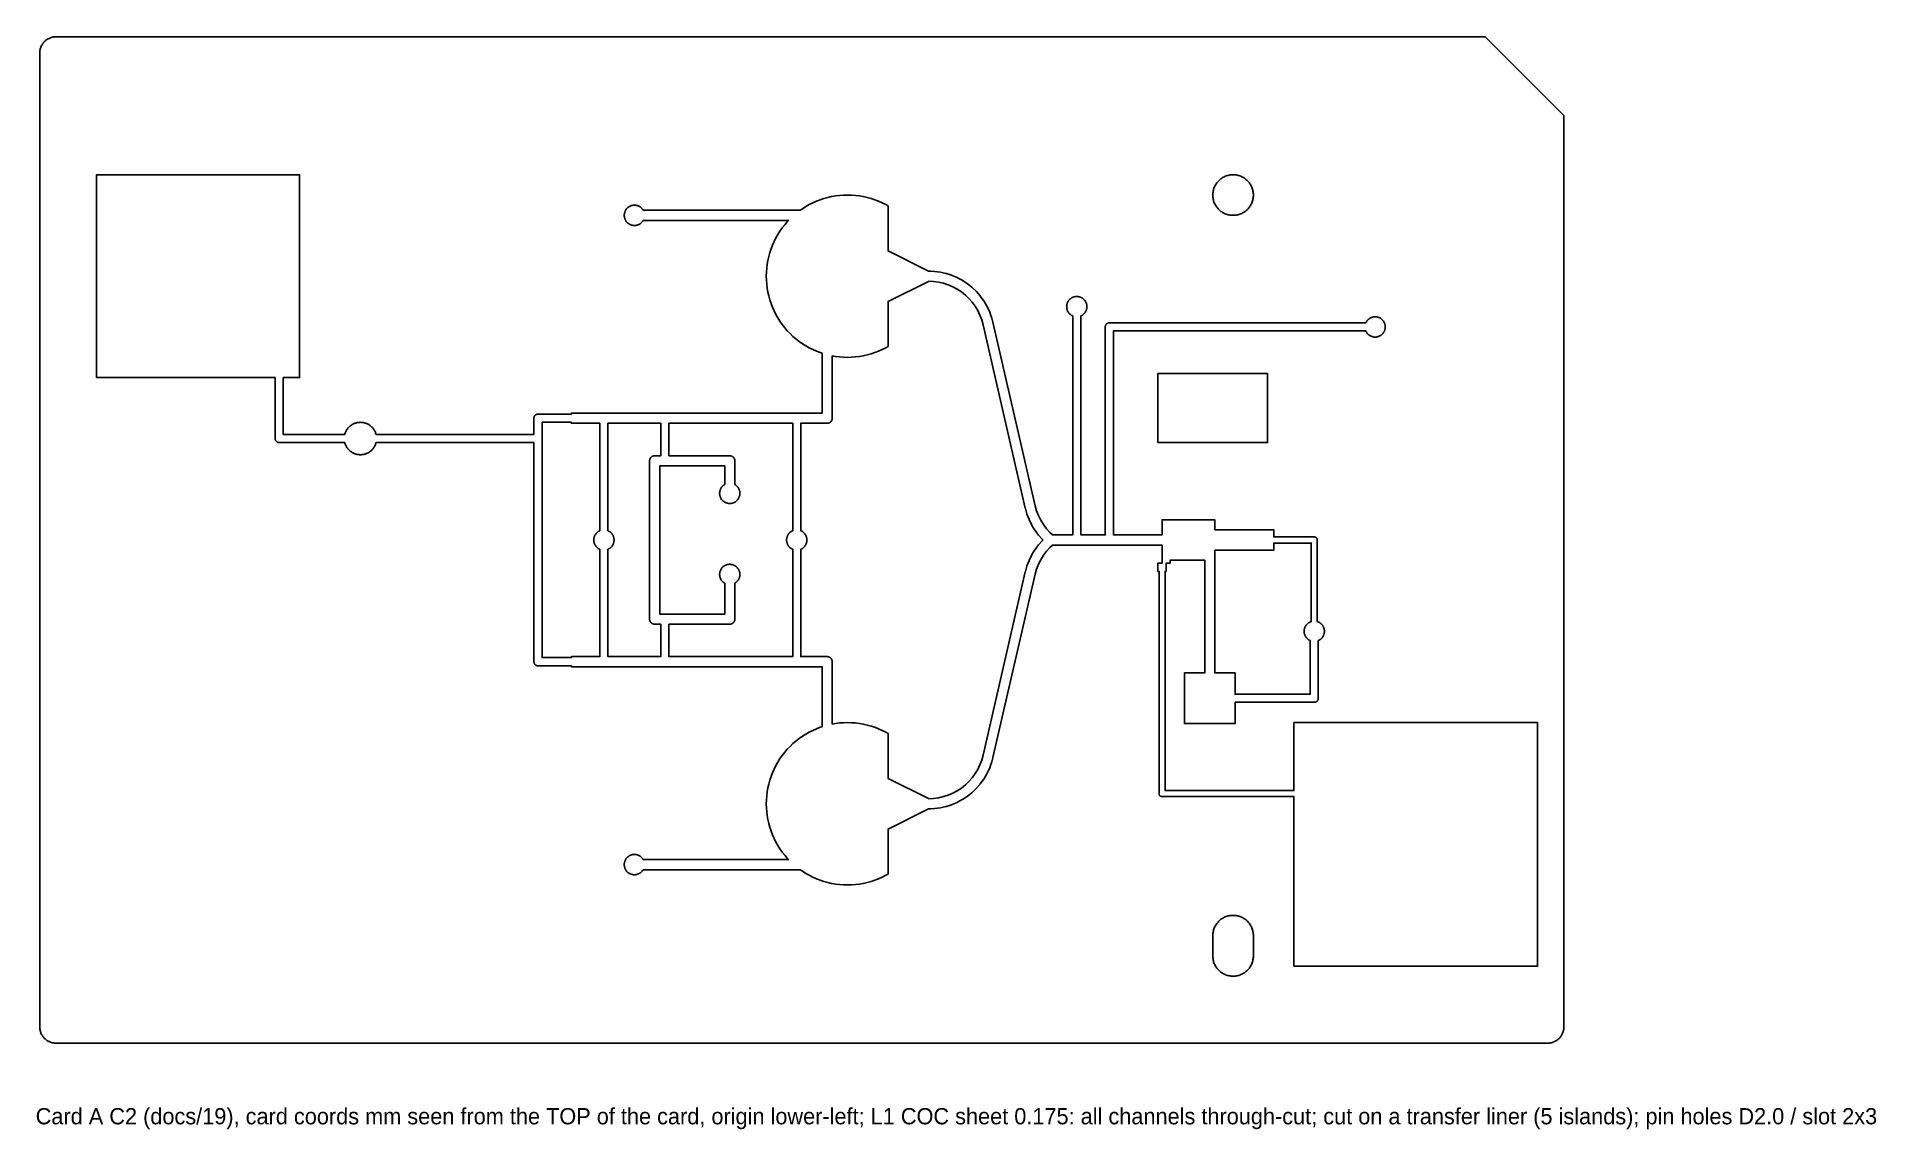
# Model space of a CAD drawing. Header units: millimetres. Extents: x 0.1 to 90.7, y -4 to 49.8.
import ezdxf

# ---------------------------------------------------------------- set-up
doc = ezdxf.new("R2010")
doc.units = ezdxf.units.MM
doc.layers.add('CUT', color=1, linetype='Continuous')
doc.layers.add('NOTE', color=7, linetype='Continuous')

msp = doc.modelspace()

# ---------------------------------------------------------------- linework, layer by layer
at = {"layer": 'CUT'}
for points in [[(0.96075, 0.20102), (0.92159, 0.20391), (0.88262, 0.20872), (0.84394, 0.21543), (0.80563, 0.22403), (0.76779, 0.23451), (0.73051, 0.24682), (0.69388, 0.26095), (0.65798, 0.27686), (0.62291, 0.29452), (0.58875, 0.31387), (0.55558, 0.33487), (0.52348, 0.35748), (0.49252, 0.38164), (0.46279, 0.40728), (0.43436, 0.43436), (0.40728, 0.46279), (0.38164, 0.49252), (0.35748, 0.52348), (0.33487, 0.55558), (0.31387, 0.58875), (0.29452, 0.62291), (0.27686, 0.65798), (0.26095, 0.69388), (0.24682, 0.73051), (0.23451, 0.76779), (0.22403, 0.80563), (0.21543, 0.84394), (0.20872, 0.88262), (0.20391, 0.92159), (0.20102, 0.96075), (0.2, 1.00245), (0.2, 48.99755), (0.20102, 49.03925), (0.20391, 49.07841), (0.20872, 49.11738), (0.21543, 49.15606), (0.22403, 49.19437), (0.23451, 49.23221), (0.24682, 49.26949), (0.26095, 49.30612), (0.27686, 49.34202), (0.29452, 49.37709), (0.31387, 49.41125), (0.33487, 49.44442), (0.35748, 49.47652), (0.38164, 49.50748), (0.40728, 49.53721), (0.43436, 49.56564), (0.46279, 49.59272), (0.49252, 49.61836), (0.52348, 49.64252), (0.55558, 49.66513), (0.58875, 49.68613), (0.62291, 49.70548), (0.65798, 49.72314), (0.69388, 49.73905), (0.73051, 49.75318), (0.76779, 49.76549), (0.80563, 49.77597), (0.84394, 49.78457), (0.88262, 49.79128), (0.92159, 49.79609), (0.96075, 49.79898), (1.00245, 49.8), (71.41716, 49.8), (75.3, 45.91716), (75.3, 1.00245), (75.29898, 0.96075), (75.29609, 0.92159), (75.29128, 0.88262), (75.28457, 0.84394), (75.27597, 0.80563), (75.26549, 0.76779), (75.25318, 0.73051), (75.23905, 0.69388), (75.22314, 0.65798), (75.20548, 0.62291), (75.18613, 0.58875), (75.16513, 0.55558), (75.14252, 0.52348), (75.11836, 0.49252), (75.09272, 0.46279), (75.06564, 0.43436), (75.03721, 0.40728), (75.00748, 0.38164), (74.97652, 0.35748), (74.94442, 0.33487), (74.91125, 0.31387), (74.87709, 0.29452), (74.84202, 0.27686), (74.80612, 0.26095), (74.76949, 0.24682), (74.73221, 0.23451), (74.69437, 0.22403), (74.65606, 0.21543), (74.61738, 0.20872), (74.57841, 0.20391), (74.53925, 0.20102), (74.49755, 0.2), (1.00245, 0.2)], [(29.88651, 8.6828), (29.9016, 8.70215), (29.91573, 8.72221), (29.92886, 8.74295), (29.93286, 8.75), (37.66998, 8.75), (37.77772, 8.67412), (37.94359, 8.56909), (38.11441, 8.47231), (38.28978, 8.38404), (38.46927, 8.30448), (38.65244, 8.23382), (38.83886, 8.17224), (39.02808, 8.11987), (39.21964, 8.07686), (39.41308, 8.04329), (39.60793, 8.01926), (39.80373, 8.00482), (40, 8), (40.19627, 8.00482), (40.39207, 8.01926), (40.58692, 8.04329), (40.78036, 8.07686), (40.97192, 8.11987), (41.16114, 8.17224), (41.34756, 8.23382), (41.53073, 8.30448), (41.71022, 8.38404), (41.88559, 8.47231), (42, 8.53713), (42, 10.75498), (43.99088, 11.74546), (43.99122, 11.75), (44.1, 11.75), (44.1, 11.75423), (44.27978, 11.7623), (44.29096, 11.76305), (44.3021, 11.7643), (44.56852, 11.80035), (44.57959, 11.8021), (44.59056, 11.80434), (44.85269, 11.86409), (44.86356, 11.86683), (44.87429, 11.87005), (45.13001, 11.95302), (45.14059, 11.95672), (45.15099, 11.96089), (45.39826, 12.06643), (45.40846, 12.07105), (45.41845, 12.07613), (45.65528, 12.20339), (45.66503, 12.20891), (45.67452, 12.21486), (45.899, 12.36281), (45.90822, 12.36918), (45.91714, 12.37596), (46.12748, 12.54341), (46.13608, 12.55058), (46.14436, 12.55813), (46.33886, 12.74374), (46.34679, 12.75165), (46.35436, 12.75992), (46.53147, 12.96219), (46.53866, 12.97078), (46.54545, 12.97969), (46.70374, 13.19701), (46.71013, 13.20621), (46.7161, 13.21569), (46.8543, 13.4463), (46.85984, 13.45604), (46.86494, 13.46602), (46.98193, 13.70808), (46.98658, 13.71827), (46.99077, 13.72866), (47.08562, 13.98023), (47.08934, 13.9908), (47.09258, 14.00152), (47.16453, 14.26057), (47.16728, 14.27143), (49.24706, 23.31272), (49.31689, 23.56283), (49.40744, 23.80003), (49.51947, 24.02787), (49.65205, 24.2444), (49.80403, 24.44778), (49.97412, 24.63628), (50.09759, 24.75), (55.5, 24.75), (55.5, 23.85), (55.3, 23.85), (55.3, 23.45), (55.35, 23.45), (55.35, 12.5), (55.35018, 12.49264), (55.35072, 12.4853), (55.35162, 12.47799), (55.35288, 12.47074), (55.3545, 12.46355), (55.35646, 12.45646), (55.35877, 12.44947), (55.36142, 12.4426), (55.3644, 12.43587), (55.36771, 12.42929), (55.37134, 12.42288), (55.37528, 12.41666), (55.37952, 12.41065), (55.38405, 12.40484), (55.38886, 12.39927), (55.39393, 12.39393), (55.39927, 12.38886), (55.40484, 12.38405), (55.41065, 12.37952), (55.41666, 12.37528), (55.42288, 12.37134), (55.42929, 12.36771), (55.43587, 12.3644), (55.4426, 12.36142), (55.44947, 12.35877), (55.45646, 12.35646), (55.46355, 12.3545), (55.47074, 12.35288), (55.47799, 12.35162), (55.4853, 12.35072), (55.49264, 12.35018), (55.5, 12.35), (62, 12.35), (62, 4), (74, 4), (74, 16), (62, 16), (62, 12.65), (55.65, 12.65), (55.65, 23.45), (55.7, 23.45), (55.7, 23.85), (55.9, 23.85), (55.9, 24), (57.6, 24), (57.6, 18.45), (56.6, 18.45), (56.6, 15.95), (59.1, 15.95), (59.1, 17), (63, 17), (63.00981, 17.00024), (63.0196, 17.00096), (63.02935, 17.00216), (63.03902, 17.00384), (63.0486, 17.00599), (63.05806, 17.00861), (63.06738, 17.01169), (63.07654, 17.01522), (63.08551, 17.0192), (63.09428, 17.02362), (63.10282, 17.02845), (63.11111, 17.03371), (63.11914, 17.03936), (63.12688, 17.0454), (63.13431, 17.05181), (63.14142, 17.05858), (63.14819, 17.06569), (63.1546, 17.07312), (63.16064, 17.08086), (63.16629, 17.08889), (63.17155, 17.09718), (63.17638, 17.10572), (63.1808, 17.11449), (63.18478, 17.12346), (63.18831, 17.13262), (63.19139, 17.14194), (63.19401, 17.1514), (63.19616, 17.16098), (63.19784, 17.17065), (63.19904, 17.1804), (63.19976, 17.19019), (63.2, 17.2), (63.2, 20.0419), (63.21378, 20.04801), (63.2357, 20.05904), (63.25705, 20.07114), (63.27779, 20.08427), (63.29785, 20.0984), (63.3172, 20.11349), (63.33578, 20.12952), (63.35355, 20.14645), (63.37048, 20.16422), (63.38651, 20.1828), (63.4016, 20.20215), (63.41573, 20.22221), (63.42886, 20.24295), (63.44096, 20.2643), (63.45199, 20.28622), (63.46194, 20.30866), (63.47077, 20.33156), (63.47847, 20.35486), (63.48502, 20.37851), (63.49039, 20.40245), (63.49459, 20.42663), (63.49759, 20.45099), (63.4994, 20.47547), (63.5, 20.5), (63.4994, 20.52453), (63.49759, 20.54901), (63.49459, 20.57337), (63.49039, 20.59755), (63.48502, 20.62149), (63.47847, 20.64514), (63.47077, 20.66844), (63.46194, 20.69134), (63.45199, 20.71378), (63.44096, 20.7357), (63.42886, 20.75705), (63.41573, 20.77779), (63.4016, 20.79785), (63.38651, 20.8172), (63.37048, 20.83578), (63.35355, 20.85355), (63.33578, 20.87048), (63.3172, 20.88651), (63.29785, 20.9016), (63.27779, 20.91573), (63.25705, 20.92886), (63.2357, 20.94096), (63.21378, 20.95199), (63.19134, 20.96194), (63.16844, 20.97077), (63.15, 20.97687), (63.15, 25), (63.14982, 25.00736), (63.14928, 25.0147), (63.14838, 25.02201), (63.14712, 25.02926), (63.1455, 25.03645), (63.14354, 25.04354), (63.14123, 25.05053), (63.13858, 25.0574), (63.1356, 25.06413), (63.13229, 25.07071), (63.12866, 25.07712), (63.12472, 25.08334), (63.12048, 25.08935), (63.11595, 25.09516), (63.11114, 25.10073), (63.10607, 25.10607), (63.10073, 25.11114), (63.09516, 25.11595), (63.08935, 25.12048), (63.08334, 25.12472), (63.07712, 25.12866), (63.07071, 25.13229), (63.06413, 25.1356), (63.0574, 25.13858), (63.05053, 25.14123), (63.04354, 25.14354), (63.03645, 25.1455), (63.02926, 25.14712), (63.02201, 25.14838), (63.0147, 25.14928), (63.00736, 25.14982), (63, 25.15), (61, 25.15), (61, 25.5), (58.1, 25.5), (58.1, 26), (55.5, 26), (55.5, 25.25), (53.1, 25.25), (53.1, 35.3), (65.5419, 35.3), (65.54801, 35.28622), (65.55904, 35.2643), (65.57114, 35.24295), (65.58427, 35.22221), (65.5984, 35.20215), (65.61349, 35.1828), (65.62952, 35.16422), (65.64645, 35.14645), (65.66422, 35.12952), (65.6828, 35.11349), (65.70215, 35.0984), (65.72221, 35.08427), (65.74295, 35.07114), (65.7643, 35.05904), (65.78622, 35.04801), (65.80866, 35.03806), (65.83156, 35.02923), (65.85486, 35.02153), (65.87851, 35.01498), (65.90245, 35.00961), (65.92663, 35.00541), (65.95099, 35.00241), (65.97547, 35.0006), (66, 35), (66.02453, 35.0006), (66.04901, 35.00241), (66.07337, 35.00541), (66.09755, 35.00961), (66.12149, 35.01498), (66.14514, 35.02153), (66.16844, 35.02923), (66.19134, 35.03806), (66.21378, 35.04801), (66.2357, 35.05904), (66.25705, 35.07114), (66.27779, 35.08427), (66.29785, 35.0984), (66.3172, 35.11349), (66.33578, 35.12952), (66.35355, 35.14645), (66.37048, 35.16422), (66.38651, 35.1828), (66.4016, 35.20215), (66.41573, 35.22221), (66.42886, 35.24295), (66.44096, 35.2643), (66.45199, 35.28622), (66.46194, 35.30866), (66.47077, 35.33156), (66.47847, 35.35486), (66.48502, 35.37851), (66.49039, 35.40245), (66.49459, 35.42663), (66.49759, 35.45099), (66.4994, 35.47547), (66.5, 35.5), (66.4994, 35.52453), (66.49759, 35.54901), (66.49459, 35.57337), (66.49039, 35.59755), (66.48502, 35.62149), (66.47847, 35.64514), (66.47077, 35.66844), (66.46194, 35.69134), (66.45199, 35.71378), (66.44096, 35.7357), (66.42886, 35.75705), (66.41573, 35.77779), (66.4016, 35.79785), (66.38651, 35.8172), (66.37048, 35.83578), (66.35355, 35.85355), (66.33578, 35.87048), (66.3172, 35.88651), (66.29785, 35.9016), (66.27779, 35.91573), (66.25705, 35.92886), (66.2357, 35.94096), (66.21378, 35.95199), (66.19134, 35.96194), (66.16844, 35.97077), (66.14514, 35.97847), (66.12149, 35.98502), (66.09755, 35.99039), (66.07337, 35.99459), (66.04901, 35.99759), (66.02453, 35.9994), (66, 36), (65.97547, 35.9994), (65.95099, 35.99759), (65.92663, 35.99459), (65.90245, 35.99039), (65.87851, 35.98502), (65.85486, 35.97847), (65.83156, 35.97077), (65.80866, 35.96194), (65.78622, 35.95199), (65.7643, 35.94096), (65.74295, 35.92886), (65.72221, 35.91573), (65.70215, 35.9016), (65.6828, 35.88651), (65.66422, 35.87048), (65.64645, 35.85355), (65.62952, 35.83578), (65.61349, 35.8172), (65.5984, 35.79785), (65.58427, 35.77779), (65.57114, 35.75705), (65.55904, 35.7357), (65.54801, 35.71378), (65.5419, 35.7), (52.9, 35.7), (52.89019, 35.69976), (52.8804, 35.69904), (52.87065, 35.69784), (52.86098, 35.69616), (52.8514, 35.69401), (52.84194, 35.69139), (52.83262, 35.68831), (52.82346, 35.68478), (52.81449, 35.6808), (52.80572, 35.67638), (52.79718, 35.67155), (52.78889, 35.66629), (52.78086, 35.66064), (52.77312, 35.6546), (52.76569, 35.64819), (52.75858, 35.64142), (52.75181, 35.63431), (52.7454, 35.62688), (52.73936, 35.61914), (52.73371, 35.61111), (52.72845, 35.60282), (52.72362, 35.59428), (52.7192, 35.58551), (52.71522, 35.57654), (52.71169, 35.56738), (52.70861, 35.55806), (52.70599, 35.5486), (52.70384, 35.53902), (52.70216, 35.52935), (52.70096, 35.5196), (52.70024, 35.50981), (52.7, 35.5), (52.7, 25.25), (51.5, 25.25), (51.5, 36.0419), (51.51378, 36.04801), (51.5357, 36.05904), (51.55705, 36.07114), (51.57779, 36.08427), (51.59785, 36.0984), (51.6172, 36.11349), (51.63578, 36.12952), (51.65355, 36.14645), (51.67048, 36.16422), (51.68651, 36.1828), (51.7016, 36.20215), (51.71573, 36.22221), (51.72886, 36.24295), (51.74096, 36.2643), (51.75199, 36.28622), (51.76194, 36.30866), (51.77077, 36.33156), (51.77847, 36.35486), (51.78502, 36.37851), (51.79039, 36.40245), (51.79459, 36.42663), (51.79759, 36.45099), (51.7994, 36.47547), (51.8, 36.5), (51.7994, 36.52453), (51.79759, 36.54901), (51.79459, 36.57337), (51.79039, 36.59755), (51.78502, 36.62149), (51.77847, 36.64514), (51.77077, 36.66844), (51.76194, 36.69134), (51.75199, 36.71378), (51.74096, 36.7357), (51.72886, 36.75705), (51.71573, 36.77779), (51.7016, 36.79785), (51.68651, 36.8172), (51.67048, 36.83578), (51.65355, 36.85355), (51.63578, 36.87048), (51.6172, 36.88651), (51.59785, 36.9016), (51.57779, 36.91573), (51.55705, 36.92886), (51.5357, 36.94096), (51.51378, 36.95199), (51.49134, 36.96194), (51.46844, 36.97077), (51.44514, 36.97847), (51.42149, 36.98502), (51.39755, 36.99039), (51.37337, 36.99459), (51.34901, 36.99759), (51.32453, 36.9994), (51.3, 37), (51.27547, 36.9994), (51.25099, 36.99759), (51.22663, 36.99459), (51.20245, 36.99039), (51.17851, 36.98502), (51.15486, 36.97847), (51.13156, 36.97077), (51.10866, 36.96194), (51.08622, 36.95199), (51.0643, 36.94096), (51.04295, 36.92886), (51.02221, 36.91573), (51.00215, 36.9016), (50.9828, 36.88651), (50.96422, 36.87048), (50.94645, 36.85355), (50.92952, 36.83578), (50.91349, 36.8172), (50.8984, 36.79785), (50.88427, 36.77779), (50.87114, 36.75705), (50.85904, 36.7357), (50.84801, 36.71378), (50.83806, 36.69134), (50.82923, 36.66844), (50.82153, 36.64514), (50.81498, 36.62149), (50.80961, 36.59755), (50.80541, 36.57337), (50.80241, 36.54901), (50.8006, 36.52453), (50.8, 36.5), (50.8006, 36.47547), (50.80241, 36.45099), (50.80541, 36.42663), (50.80961, 36.40245), (50.81498, 36.37851), (50.82153, 36.35486), (50.82923, 36.33156), (50.83806, 36.30866), (50.84801, 36.28622), (50.85904, 36.2643), (50.87114, 36.24295), (50.88427, 36.22221), (50.8984, 36.20215), (50.91349, 36.1828), (50.92952, 36.16422), (50.94645, 36.14645), (50.96422, 36.12952), (50.9828, 36.11349), (51.00215, 36.0984), (51.02221, 36.08427), (51.04295, 36.07114), (51.0643, 36.05904), (51.08622, 36.04801), (51.1, 36.0419), (51.1, 25.25), (50.09759, 25.25), (49.97412, 25.36372), (49.80403, 25.55222), (49.65205, 25.7556), (49.51947, 25.97213), (49.40744, 26.19997), (49.31689, 26.43717), (49.24706, 26.68728), (47.16728, 35.72857), (47.16453, 35.73943), (47.09258, 35.99848), (47.08934, 36.0092), (47.08562, 36.01977), (46.99077, 36.27134), (46.98658, 36.28173), (46.98193, 36.29192), (46.86494, 36.53398), (46.85984, 36.54396), (46.8543, 36.5537), (46.7161, 36.78431), (46.71013, 36.79379), (46.70374, 36.80299), (46.54545, 37.02031), (46.53866, 37.02922), (46.53147, 37.03781), (46.35436, 37.24008), (46.34679, 37.24835), (46.33886, 37.25626), (46.14436, 37.44187), (46.13608, 37.44942), (46.12748, 37.45659), (45.91714, 37.62404), (45.90822, 37.63082), (45.899, 37.63719), (45.67452, 37.78514), (45.66503, 37.79109), (45.65528, 37.79661), (45.41845, 37.92387), (45.40846, 37.92895), (45.39826, 37.93357), (45.15099, 38.03911), (45.14059, 38.04328), (45.13001, 38.04698), (44.87429, 38.12995), (44.86356, 38.13317), (44.85269, 38.13591), (44.59056, 38.19566), (44.57959, 38.1979), (44.56852, 38.19965), (44.3021, 38.2357), (44.29096, 38.23695), (44.27978, 38.2377), (44.1, 38.24577), (44.1, 38.25), (43.99122, 38.25), (43.99088, 38.25454), (42, 39.24502), (42, 41.46287), (41.88559, 41.52769), (41.71022, 41.61596), (41.53073, 41.69552), (41.34756, 41.76618), (41.16114, 41.82776), (40.97192, 41.88013), (40.78036, 41.92314), (40.58692, 41.95671), (40.39207, 41.98074), (40.19627, 41.99518), (40, 42), (39.80373, 41.99518), (39.60793, 41.98074), (39.41308, 41.95671), (39.21964, 41.92314), (39.02808, 41.88013), (38.83886, 41.82776), (38.65244, 41.76618), (38.46927, 41.69552), (38.28978, 41.61596), (38.11441, 41.52769), (37.94359, 41.43091), (37.77772, 41.32588), (37.66998, 41.25), (29.93286, 41.25), (29.92886, 41.25705), (29.91573, 41.27779), (29.9016, 41.29785), (29.88651, 41.3172), (29.87048, 41.33578), (29.85355, 41.35355), (29.83578, 41.37048), (29.8172, 41.38651), (29.79785, 41.4016), (29.77779, 41.41573), (29.75705, 41.42886), (29.7357, 41.44096), (29.71378, 41.45199), (29.69134, 41.46194), (29.66844, 41.47077), (29.64514, 41.47847), (29.62149, 41.48502), (29.59755, 41.49039), (29.57337, 41.49459), (29.54901, 41.49759), (29.52453, 41.4994), (29.5, 41.5), (29.47547, 41.4994), (29.45099, 41.49759), (29.42663, 41.49459), (29.40245, 41.49039), (29.37851, 41.48502), (29.35486, 41.47847), (29.33156, 41.47077), (29.30866, 41.46194), (29.28622, 41.45199), (29.2643, 41.44096), (29.24295, 41.42886), (29.22221, 41.41573), (29.20215, 41.4016), (29.1828, 41.38651), (29.16422, 41.37048), (29.14645, 41.35355), (29.12952, 41.33578), (29.11349, 41.3172), (29.0984, 41.29785), (29.08427, 41.27779), (29.07114, 41.25705), (29.05904, 41.2357), (29.04801, 41.21378), (29.03806, 41.19134), (29.02923, 41.16844), (29.02153, 41.14514), (29.01498, 41.12149), (29.00961, 41.09755), (29.00541, 41.07337), (29.00241, 41.04901), (29.0006, 41.02453), (29, 41), (29.0006, 40.97547), (29.00241, 40.95099), (29.00541, 40.92663), (29.00961, 40.90245), (29.01498, 40.87851), (29.02153, 40.85486), (29.02923, 40.83156), (29.03806, 40.80866), (29.04801, 40.78622), (29.05904, 40.7643), (29.07114, 40.74295), (29.08427, 40.72221), (29.0984, 40.70215), (29.11349, 40.6828), (29.12952, 40.66422), (29.14645, 40.64645), (29.16422, 40.62952), (29.1828, 40.61349), (29.20215, 40.5984), (29.22221, 40.58427), (29.24295, 40.57114), (29.2643, 40.55904), (29.28622, 40.54801), (29.30866, 40.53806), (29.33156, 40.52923), (29.35486, 40.52153), (29.37851, 40.51498), (29.40245, 40.50961), (29.42663, 40.50541), (29.45099, 40.50241), (29.47547, 40.5006), (29.5, 40.5), (29.52453, 40.5006), (29.54901, 40.50241), (29.57337, 40.50541), (29.59755, 40.50961), (29.62149, 40.51498), (29.64514, 40.52153), (29.66844, 40.52923), (29.69134, 40.53806), (29.71378, 40.54801), (29.7357, 40.55904), (29.75705, 40.57114), (29.77779, 40.58427), (29.79785, 40.5984), (29.8172, 40.61349), (29.83578, 40.62952), (29.85355, 40.64645), (29.87048, 40.66422), (29.88651, 40.6828), (29.9016, 40.70215), (29.91573, 40.72221), (29.92886, 40.74295), (29.93286, 40.75), (37.0969, 40.75), (37.0362, 40.68624), (36.90796, 40.53757), (36.78717, 40.3828), (36.67412, 40.22228), (36.56909, 40.05641), (36.47231, 39.88559), (36.38404, 39.71022), (36.30448, 39.53073), (36.23382, 39.34756), (36.17224, 39.16114), (36.11987, 38.97192), (36.07686, 38.78036), (36.04329, 38.58692), (36.01926, 38.39207), (36.00482, 38.19627), (36, 38), (36.00482, 37.80373), (36.01926, 37.60793), (36.04329, 37.41308), (36.07686, 37.21964), (36.11987, 37.02808), (36.17224, 36.83886), (36.23382, 36.65244), (36.30448, 36.46927), (36.38404, 36.28978), (36.47231, 36.11441), (36.56909, 35.94359), (36.67412, 35.77772), (36.78717, 35.6172), (36.90796, 35.46243), (37.0362, 35.31376), (37.17157, 35.17157), (37.31376, 35.0362), (37.46243, 34.90796), (37.6172, 34.78717), (37.77772, 34.67412), (37.94359, 34.56909), (38.11441, 34.47231), (38.28978, 34.38404), (38.46927, 34.30448), (38.65244, 34.23382), (38.75, 34.20159), (38.75, 31.25), (26.4, 31.25), (26.4, 31.2), (24.75, 31.2), (24.74019, 31.19976), (24.7304, 31.19904), (24.72065, 31.19784), (24.71098, 31.19616), (24.7014, 31.19401), (24.69194, 31.19139), (24.68262, 31.18831), (24.67346, 31.18478), (24.66449, 31.1808), (24.65572, 31.17638), (24.64718, 31.17155), (24.63889, 31.16629), (24.63086, 31.16064), (24.62312, 31.1546), (24.61569, 31.14819), (24.60858, 31.14142), (24.60181, 31.13431), (24.5954, 31.12688), (24.58936, 31.11914), (24.58371, 31.11111), (24.57845, 31.10282), (24.57362, 31.09428), (24.5692, 31.08551), (24.56522, 31.07654), (24.56169, 31.06738), (24.55861, 31.05806), (24.55599, 31.0486), (24.55384, 31.03902), (24.55216, 31.02935), (24.55096, 31.0196), (24.55024, 31.00981), (24.55, 31), (24.55, 30.2), (16.77229, 30.2), (16.76354, 30.23162), (16.75126, 30.2688), (16.73716, 30.30534), (16.72129, 30.34115), (16.70368, 30.37613), (16.68438, 30.4102), (16.66343, 30.44329), (16.64088, 30.47531), (16.61679, 30.50618), (16.5912, 30.53584), (16.5642, 30.5642), (16.53584, 30.5912), (16.50618, 30.61679), (16.47531, 30.64088), (16.44329, 30.66343), (16.4102, 30.68438), (16.37613, 30.70368), (16.34115, 30.72129), (16.30534, 30.73716), (16.2688, 30.75126), (16.23162, 30.76354), (16.19387, 30.77399), (16.15566, 30.78257), (16.11708, 30.78926), (16.07821, 30.79406), (16.03915, 30.79694), (16, 30.7979), (15.96085, 30.79694), (15.92179, 30.79406), (15.88292, 30.78926), (15.84434, 30.78257), (15.80613, 30.77399), (15.76838, 30.76354), (15.7312, 30.75126), (15.69466, 30.73716), (15.65885, 30.72129), (15.62387, 30.70368), (15.5898, 30.68438), (15.55671, 30.66343), (15.52469, 30.64088), (15.49382, 30.61679), (15.46416, 30.5912), (15.4358, 30.5642), (15.4088, 30.53584), (15.38321, 30.50618), (15.35912, 30.47531), (15.33657, 30.44329), (15.31562, 30.4102), (15.29632, 30.37613), (15.27871, 30.34115), (15.26284, 30.30534), (15.24874, 30.2688), (15.23646, 30.23162), (15.22771, 30.2), (12.2, 30.2), (12.2, 33), (13, 33), (13, 43), (3, 43), (3, 33), (11.8, 33), (11.8, 30), (11.80024, 29.99019), (11.80096, 29.9804), (11.80216, 29.97065), (11.80384, 29.96098), (11.80599, 29.9514), (11.80861, 29.94194), (11.81169, 29.93262), (11.81522, 29.92346), (11.8192, 29.91449), (11.82362, 29.90572), (11.82845, 29.89718), (11.83371, 29.88889), (11.83936, 29.88086), (11.8454, 29.87312), (11.85181, 29.86569), (11.85858, 29.85858), (11.86569, 29.85181), (11.87312, 29.8454), (11.88086, 29.83936), (11.88889, 29.83371), (11.89718, 29.82845), (11.90572, 29.82362), (11.91449, 29.8192), (11.92346, 29.81522), (11.93262, 29.81169), (11.94194, 29.80861), (11.9514, 29.80599), (11.96098, 29.80384), (11.97065, 29.80216), (11.9804, 29.80096), (11.99019, 29.80024), (12, 29.8), (15.22771, 29.8), (15.23646, 29.76838), (15.24874, 29.7312), (15.26284, 29.69466), (15.27871, 29.65885), (15.29632, 29.62387), (15.31562, 29.5898), (15.33657, 29.55671), (15.35912, 29.52469), (15.38321, 29.49382), (15.4088, 29.46416), (15.4358, 29.4358), (15.46416, 29.4088), (15.49382, 29.38321), (15.52469, 29.35912), (15.55671, 29.33657), (15.5898, 29.31562), (15.62387, 29.29632), (15.65885, 29.27871), (15.69466, 29.26284), (15.7312, 29.24874), (15.76838, 29.23646), (15.80613, 29.22601), (15.84434, 29.21743), (15.88292, 29.21074), (15.92179, 29.20594), (15.96085, 29.20306), (16, 29.2021), (16.03915, 29.20306), (16.07821, 29.20594), (16.11708, 29.21074), (16.15566, 29.21743), (16.19387, 29.22601), (16.23162, 29.23646), (16.2688, 29.24874), (16.30534, 29.26284), (16.34115, 29.27871), (16.37613, 29.29632), (16.4102, 29.31562), (16.44329, 29.33657), (16.47531, 29.35912), (16.50618, 29.38321), (16.53584, 29.4088), (16.5642, 29.4358), (16.5912, 29.46416), (16.61679, 29.49382), (16.64088, 29.52469), (16.66343, 29.55671), (16.68438, 29.5898), (16.70368, 29.62387), (16.72129, 29.65885), (16.73716, 29.69466), (16.75126, 29.7312), (16.76354, 29.76838), (16.77229, 29.8), (24.55, 29.8), (24.55, 19), (24.55024, 18.99019), (24.55096, 18.9804), (24.55216, 18.97065), (24.55384, 18.96098), (24.55599, 18.9514), (24.55861, 18.94194), (24.56169, 18.93262), (24.56522, 18.92346), (24.5692, 18.91449), (24.57362, 18.90572), (24.57845, 18.89718), (24.58371, 18.88889), (24.58936, 18.88086), (24.5954, 18.87312), (24.60181, 18.86569), (24.60858, 18.85858), (24.61569, 18.85181), (24.62312, 18.8454), (24.63086, 18.83936), (24.63889, 18.83371), (24.64718, 18.82845), (24.65572, 18.82362), (24.66449, 18.8192), (24.67346, 18.81522), (24.68262, 18.81169), (24.69194, 18.80861), (24.7014, 18.80599), (24.71098, 18.80384), (24.72065, 18.80216), (24.7304, 18.80096), (24.74019, 18.80024), (24.75, 18.8), (26.4, 18.8), (26.4, 18.75), (38.75, 18.75), (38.75, 15.79841), (38.65244, 15.76618), (38.46927, 15.69552), (38.28978, 15.61596), (38.11441, 15.52769), (37.94359, 15.43091), (37.77772, 15.32588), (37.6172, 15.21283), (37.46243, 15.09204), (37.31376, 14.9638), (37.17157, 14.82843), (37.0362, 14.68624), (36.90796, 14.53757), (36.78717, 14.3828), (36.67412, 14.22228), (36.56909, 14.05641), (36.47231, 13.88559), (36.38404, 13.71022), (36.30448, 13.53073), (36.23382, 13.34756), (36.17224, 13.16114), (36.11987, 12.97192), (36.07686, 12.78036), (36.04329, 12.58692), (36.01926, 12.39207), (36.00482, 12.19627), (36, 12), (36.00482, 11.80373), (36.01926, 11.60793), (36.04329, 11.41308), (36.07686, 11.21964), (36.11987, 11.02808), (36.17224, 10.83886), (36.23382, 10.65244), (36.30448, 10.46927), (36.38404, 10.28978), (36.47231, 10.11441), (36.56909, 9.94359), (36.67412, 9.77772), (36.78717, 9.6172), (36.90796, 9.46243), (37.0362, 9.31376), (37.0969, 9.25), (29.93286, 9.25), (29.92886, 9.25705), (29.91573, 9.27779), (29.9016, 9.29785), (29.88651, 9.3172), (29.87048, 9.33578), (29.85355, 9.35355), (29.83578, 9.37048), (29.8172, 9.38651), (29.79785, 9.4016), (29.77779, 9.41573), (29.75705, 9.42886), (29.7357, 9.44096), (29.71378, 9.45199), (29.69134, 9.46194), (29.66844, 9.47077), (29.64514, 9.47847), (29.62149, 9.48502), (29.59755, 9.49039), (29.57337, 9.49459), (29.54901, 9.49759), (29.52453, 9.4994), (29.5, 9.5), (29.47547, 9.4994), (29.45099, 9.49759), (29.42663, 9.49459), (29.40245, 9.49039), (29.37851, 9.48502), (29.35486, 9.47847), (29.33156, 9.47077), (29.30866, 9.46194), (29.28622, 9.45199), (29.2643, 9.44096), (29.24295, 9.42886), (29.22221, 9.41573), (29.20215, 9.4016), (29.1828, 9.38651), (29.16422, 9.37048), (29.14645, 9.35355), (29.12952, 9.33578), (29.11349, 9.3172), (29.0984, 9.29785), (29.08427, 9.27779), (29.07114, 9.25705), (29.05904, 9.2357), (29.04801, 9.21378), (29.03806, 9.19134), (29.02923, 9.16844), (29.02153, 9.14514), (29.01498, 9.12149), (29.00961, 9.09755), (29.00541, 9.07337), (29.00241, 9.04901), (29.0006, 9.02453), (29, 9), (29.0006, 8.97547), (29.00241, 8.95099), (29.00541, 8.92663), (29.00961, 8.90245), (29.01498, 8.87851), (29.02153, 8.85486), (29.02923, 8.83156), (29.03806, 8.80866), (29.04801, 8.78622), (29.05904, 8.7643), (29.07114, 8.74295), (29.08427, 8.72221), (29.0984, 8.70215), (29.11349, 8.6828), (29.12952, 8.66422), (29.14645, 8.64645), (29.16422, 8.62952), (29.1828, 8.61349), (29.20215, 8.5984), (29.22221, 8.58427), (29.24295, 8.57114), (29.2643, 8.55904), (29.28622, 8.54801), (29.30866, 8.53806), (29.33156, 8.52923), (29.35486, 8.52153), (29.37851, 8.51498), (29.40245, 8.50961), (29.42663, 8.50541), (29.45099, 8.50241), (29.47547, 8.5006), (29.5, 8.5), (29.52453, 8.5006), (29.54901, 8.50241), (29.57337, 8.50541), (29.59755, 8.50961), (29.62149, 8.51498), (29.64514, 8.52153), (29.66844, 8.52923), (29.69134, 8.53806), (29.71378, 8.54801), (29.7357, 8.55904), (29.75705, 8.57114), (29.77779, 8.58427), (29.79785, 8.5984), (29.8172, 8.61349), (29.83578, 8.62952), (29.85355, 8.64645), (29.87048, 8.66422)], [(59.97003, 41.75702), (59.98079, 41.80491), (59.98918, 41.85327), (59.99518, 41.90198), (59.9988, 41.95093), (60, 42), (59.9988, 42.04907), (59.99518, 42.09802), (59.98918, 42.14673), (59.98079, 42.19509), (59.97003, 42.24298), (59.95694, 42.29028), (59.94154, 42.33689), (59.92388, 42.38268), (59.90399, 42.42756), (59.88192, 42.4714), (59.85773, 42.5141), (59.83147, 42.55557), (59.80321, 42.5957), (59.77301, 42.63439), (59.74095, 42.67156), (59.70711, 42.70711), (59.67156, 42.74095), (59.63439, 42.77301), (59.5957, 42.80321), (59.55557, 42.83147), (59.5141, 42.85773), (59.4714, 42.88192), (59.42756, 42.90399), (59.38268, 42.92388), (59.33689, 42.94154), (59.29028, 42.95694), (59.24298, 42.97003), (59.19509, 42.98079), (59.14673, 42.98918), (59.09802, 42.99518), (59.04907, 42.9988), (59, 43), (58.95093, 42.9988), (58.90198, 42.99518), (58.85327, 42.98918), (58.80491, 42.98079), (58.75702, 42.97003), (58.70972, 42.95694), (58.66311, 42.94154), (58.61732, 42.92388), (58.57244, 42.90399), (58.5286, 42.88192), (58.4859, 42.85773), (58.44443, 42.83147), (58.4043, 42.80321), (58.36561, 42.77301), (58.32844, 42.74095), (58.29289, 42.70711), (58.25905, 42.67156), (58.22699, 42.63439), (58.19679, 42.5957), (58.16853, 42.55557), (58.14227, 42.5141), (58.11808, 42.4714), (58.09601, 42.42756), (58.07612, 42.38268), (58.05846, 42.33689), (58.04306, 42.29028), (58.02997, 42.24298), (58.01921, 42.19509), (58.01082, 42.14673), (58.00482, 42.09802), (58.0012, 42.04907), (58, 42), (58.0012, 41.95093), (58.00482, 41.90198), (58.01082, 41.85327), (58.01921, 41.80491), (58.02997, 41.75702), (58.04306, 41.70972), (58.05846, 41.66311), (58.07612, 41.61732), (58.09601, 41.57244), (58.11808, 41.5286), (58.14227, 41.4859), (58.16853, 41.44443), (58.19679, 41.4043), (58.22699, 41.36561), (58.25905, 41.32844), (58.29289, 41.29289), (58.32844, 41.25905), (58.36561, 41.22699), (58.4043, 41.19679), (58.44443, 41.16853), (58.4859, 41.14227), (58.5286, 41.11808), (58.57244, 41.09601), (58.61732, 41.07612), (58.66311, 41.05846), (58.70972, 41.04306), (58.75702, 41.02997), (58.80491, 41.01921), (58.85327, 41.01082), (58.90198, 41.00482), (58.95093, 41.0012), (59, 41), (59.04907, 41.0012), (59.09802, 41.00482), (59.14673, 41.01082), (59.19509, 41.01921), (59.24298, 41.02997), (59.29028, 41.04306), (59.33689, 41.05846), (59.38268, 41.07612), (59.42756, 41.09601), (59.4714, 41.11808), (59.5141, 41.14227), (59.55557, 41.16853), (59.5957, 41.19679), (59.63439, 41.22699), (59.67156, 41.25905), (59.70711, 41.29289), (59.74095, 41.32844), (59.77301, 41.36561), (59.80321, 41.4043), (59.83147, 41.44443), (59.85773, 41.4859), (59.88192, 41.5286), (59.90399, 41.57244), (59.92388, 41.61732), (59.94154, 41.66311), (59.95694, 41.70972)], [(39.25, 34.07159), (39.41308, 34.04329), (39.60793, 34.01926), (39.80373, 34.00482), (40, 34), (40.19627, 34.00482), (40.39207, 34.01926), (40.58692, 34.04329), (40.78036, 34.07686), (40.97192, 34.11987), (41.16114, 34.17224), (41.34756, 34.23382), (41.53073, 34.30448), (41.71022, 34.38404), (41.88559, 34.47231), (42, 34.53713), (42, 36.75498), (43.99088, 37.74546), (43.99122, 37.75), (43.9944, 37.75), (44.24618, 37.73871), (44.49037, 37.70567), (44.73063, 37.6509), (44.96503, 37.57485), (45.19167, 37.47811), (45.40874, 37.36148), (45.6145, 37.22587), (45.80729, 37.07239), (45.98557, 36.90227), (46.1479, 36.71687), (46.29298, 36.51768), (46.41964, 36.30631), (46.52688, 36.08444), (46.61382, 35.85386), (46.68126, 35.61102), (48.76108, 26.56956), (48.76393, 26.55837), (48.83842, 26.29158), (48.84178, 26.28053), (48.84565, 26.26965), (48.94443, 26.01086), (48.9488, 26.00018), (48.95365, 25.9897), (49.07588, 25.74113), (49.08122, 25.73089), (49.08702, 25.72091), (49.23165, 25.48467), (49.23791, 25.47496), (49.2446, 25.46556), (49.41042, 25.24366), (49.41754, 25.23458), (49.42507, 25.22583), (49.61064, 25.02018), (49.61857, 25.01179), (49.62688, 25.00377), (49.63098, 25), (49.62688, 24.99623), (49.61857, 24.98821), (49.61064, 24.97982), (49.42507, 24.77417), (49.41754, 24.76542), (49.41042, 24.75634), (49.2446, 24.53444), (49.23791, 24.52504), (49.23165, 24.51533), (49.08702, 24.27909), (49.08122, 24.26911), (49.07588, 24.25887), (48.95365, 24.0103), (48.9488, 23.99982), (48.94443, 23.98914), (48.84565, 23.73035), (48.84178, 23.71947), (48.83842, 23.70842), (48.76393, 23.44163), (48.76108, 23.43044), (46.68126, 14.38898), (46.61382, 14.14614), (46.52688, 13.91556), (46.41964, 13.69369), (46.29298, 13.48232), (46.1479, 13.28313), (45.98557, 13.09773), (45.80729, 12.92761), (45.6145, 12.77413), (45.40874, 12.63852), (45.19167, 12.52189), (44.96503, 12.42515), (44.73063, 12.3491), (44.49037, 12.29433), (44.24618, 12.26129), (43.9944, 12.25), (43.99122, 12.25), (43.99088, 12.25454), (42, 13.24502), (42, 15.46287), (41.88559, 15.52769), (41.71022, 15.61596), (41.53073, 15.69552), (41.34756, 15.76618), (41.16114, 15.82776), (40.97192, 15.88013), (40.78036, 15.92314), (40.58692, 15.95671), (40.39207, 15.98074), (40.19627, 15.99518), (40, 16), (39.80373, 15.99518), (39.60793, 15.98074), (39.41308, 15.95671), (39.25, 15.92841), (39.25, 19), (39.2497, 19.01227), (39.2488, 19.0245), (39.24729, 19.03668), (39.2452, 19.04877), (39.24251, 19.06075), (39.23924, 19.07257), (39.23539, 19.08422), (39.23097, 19.09567), (39.226, 19.10689), (39.22048, 19.11785), (39.21443, 19.12853), (39.20787, 19.13889), (39.2008, 19.14892), (39.19325, 19.1586), (39.18524, 19.16789), (39.17678, 19.17678), (39.16789, 19.18524), (39.1586, 19.19325), (39.14892, 19.2008), (39.13889, 19.20787), (39.12853, 19.21443), (39.11785, 19.22048), (39.10689, 19.226), (39.09567, 19.23097), (39.08422, 19.23539), (39.07257, 19.23924), (39.06075, 19.24251), (39.04877, 19.2452), (39.03668, 19.24729), (39.0245, 19.2488), (39.01227, 19.2497), (39, 19.25), (37.7, 19.25), (37.7, 24.5419), (37.71378, 24.54801), (37.7357, 24.55904), (37.75705, 24.57114), (37.77779, 24.58427), (37.79785, 24.5984), (37.8172, 24.61349), (37.83578, 24.62952), (37.85355, 24.64645), (37.87048, 24.66422), (37.88651, 24.6828), (37.9016, 24.70215), (37.91573, 24.72221), (37.92886, 24.74295), (37.94096, 24.7643), (37.95199, 24.78622), (37.96194, 24.80866), (37.97077, 24.83156), (37.97847, 24.85486), (37.98502, 24.87851), (37.99039, 24.90245), (37.99459, 24.92663), (37.99759, 24.95099), (37.9994, 24.97547), (38, 25), (37.9994, 25.02453), (37.99759, 25.04901), (37.99459, 25.07337), (37.99039, 25.09755), (37.98502, 25.12149), (37.97847, 25.14514), (37.97077, 25.16844), (37.96194, 25.19134), (37.95199, 25.21378), (37.94096, 25.2357), (37.92886, 25.25705), (37.91573, 25.27779), (37.9016, 25.29785), (37.88651, 25.3172), (37.87048, 25.33578), (37.85355, 25.35355), (37.83578, 25.37048), (37.8172, 25.38651), (37.79785, 25.4016), (37.77779, 25.41573), (37.75705, 25.42886), (37.7357, 25.44096), (37.71378, 25.45199), (37.7, 25.4581), (37.7, 30.75), (39, 30.75), (39.01227, 30.7503), (39.0245, 30.7512), (39.03668, 30.75271), (39.04877, 30.7548), (39.06075, 30.75749), (39.07257, 30.76076), (39.08422, 30.76461), (39.09567, 30.76903), (39.10689, 30.774), (39.11785, 30.77952), (39.12853, 30.78557), (39.13889, 30.79213), (39.14892, 30.7992), (39.1586, 30.80675), (39.16789, 30.81476), (39.17678, 30.82322), (39.18524, 30.83211), (39.19325, 30.8414), (39.2008, 30.85108), (39.20787, 30.86111), (39.21443, 30.87147), (39.22048, 30.88215), (39.226, 30.89311), (39.23097, 30.90433), (39.23539, 30.91578), (39.23924, 30.92743), (39.24251, 30.93925), (39.2452, 30.95123), (39.24729, 30.96332), (39.2488, 30.9755), (39.2497, 30.98773), (39.25, 31)], [(55.3, 29.8), (60.7, 29.8), (60.7, 33.2), (55.3, 33.2)], [(24.95, 30.8), (26.4, 30.8), (26.4, 30.75), (27.8, 30.75), (27.8, 25.4581), (27.78622, 25.45199), (27.7643, 25.44096), (27.74295, 25.42886), (27.72221, 25.41573), (27.70215, 25.4016), (27.6828, 25.38651), (27.66422, 25.37048), (27.64645, 25.35355), (27.62952, 25.33578), (27.61349, 25.3172), (27.5984, 25.29785), (27.58427, 25.27779), (27.57114, 25.25705), (27.55904, 25.2357), (27.54801, 25.21378), (27.53806, 25.19134), (27.52923, 25.16844), (27.52153, 25.14514), (27.51498, 25.12149), (27.50961, 25.09755), (27.50541, 25.07337), (27.50241, 25.04901), (27.5006, 25.02453), (27.5, 25), (27.5006, 24.97547), (27.50241, 24.95099), (27.50541, 24.92663), (27.50961, 24.90245), (27.51498, 24.87851), (27.52153, 24.85486), (27.52923, 24.83156), (27.53806, 24.80866), (27.54801, 24.78622), (27.55904, 24.7643), (27.57114, 24.74295), (27.58427, 24.72221), (27.5984, 24.70215), (27.61349, 24.6828), (27.62952, 24.66422), (27.64645, 24.64645), (27.66422, 24.62952), (27.6828, 24.61349), (27.70215, 24.5984), (27.72221, 24.58427), (27.74295, 24.57114), (27.7643, 24.55904), (27.78622, 24.54801), (27.8, 24.5419), (27.8, 19.25), (26.4, 19.25), (26.4, 19.2), (24.95, 19.2)], [(28.2, 25.4581), (28.2, 30.75), (30.8, 30.75), (30.8, 29.15), (30.5, 29.15), (30.48773, 29.1497), (30.4755, 29.1488), (30.46332, 29.14729), (30.45123, 29.1452), (30.43925, 29.14251), (30.42743, 29.13924), (30.41578, 29.13539), (30.40433, 29.13097), (30.39311, 29.126), (30.38215, 29.12048), (30.37147, 29.11443), (30.36111, 29.10787), (30.35108, 29.1008), (30.3414, 29.09325), (30.33211, 29.08524), (30.32322, 29.07678), (30.31476, 29.06789), (30.30675, 29.0586), (30.2992, 29.04892), (30.29213, 29.03889), (30.28557, 29.02853), (30.27952, 29.01785), (30.274, 29.00689), (30.26903, 28.99567), (30.26461, 28.98422), (30.26076, 28.97257), (30.25749, 28.96075), (30.2548, 28.94877), (30.25271, 28.93668), (30.2512, 28.9245), (30.2503, 28.91227), (30.25, 28.9), (30.25, 21.1), (30.2503, 21.08773), (30.2512, 21.0755), (30.25271, 21.06332), (30.2548, 21.05123), (30.25749, 21.03925), (30.26076, 21.02743), (30.26461, 21.01578), (30.26903, 21.00433), (30.274, 20.99311), (30.27952, 20.98215), (30.28557, 20.97147), (30.29213, 20.96111), (30.2992, 20.95108), (30.30675, 20.9414), (30.31476, 20.93211), (30.32322, 20.92322), (30.33211, 20.91476), (30.3414, 20.90675), (30.35108, 20.8992), (30.36111, 20.89213), (30.37147, 20.88557), (30.38215, 20.87952), (30.39311, 20.874), (30.40433, 20.86903), (30.41578, 20.86461), (30.42743, 20.86076), (30.43925, 20.85749), (30.45123, 20.8548), (30.46332, 20.85271), (30.4755, 20.8512), (30.48773, 20.8503), (30.5, 20.85), (30.8, 20.85), (30.8, 19.25), (28.2, 19.25), (28.2, 24.5419), (28.21378, 24.54801), (28.2357, 24.55904), (28.25705, 24.57114), (28.27779, 24.58427), (28.29785, 24.5984), (28.3172, 24.61349), (28.33578, 24.62952), (28.35355, 24.64645), (28.37048, 24.66422), (28.38651, 24.6828), (28.4016, 24.70215), (28.41573, 24.72221), (28.42886, 24.74295), (28.44096, 24.7643), (28.45199, 24.78622), (28.46194, 24.80866), (28.47077, 24.83156), (28.47847, 24.85486), (28.48502, 24.87851), (28.49039, 24.90245), (28.49459, 24.92663), (28.49759, 24.95099), (28.4994, 24.97547), (28.5, 25), (28.4994, 25.02453), (28.49759, 25.04901), (28.49459, 25.07337), (28.49039, 25.09755), (28.48502, 25.12149), (28.47847, 25.14514), (28.47077, 25.16844), (28.46194, 25.19134), (28.45199, 25.21378), (28.44096, 25.2357), (28.42886, 25.25705), (28.41573, 25.27779), (28.4016, 25.29785), (28.38651, 25.3172), (28.37048, 25.33578), (28.35355, 25.35355), (28.33578, 25.37048), (28.3172, 25.38651), (28.29785, 25.4016), (28.27779, 25.41573), (28.25705, 25.42886), (28.2357, 25.44096), (28.21378, 25.45199)], [(37.3, 30.75), (37.3, 25.4581), (37.28622, 25.45199), (37.2643, 25.44096), (37.24295, 25.42886), (37.22221, 25.41573), (37.20215, 25.4016), (37.1828, 25.38651), (37.16422, 25.37048), (37.14645, 25.35355), (37.12952, 25.33578), (37.11349, 25.3172), (37.0984, 25.29785), (37.08427, 25.27779), (37.07114, 25.25705), (37.05904, 25.2357), (37.04801, 25.21378), (37.03806, 25.19134), (37.02923, 25.16844), (37.02153, 25.14514), (37.01498, 25.12149), (37.00961, 25.09755), (37.00541, 25.07337), (37.00241, 25.04901), (37.0006, 25.02453), (37, 25), (37.0006, 24.97547), (37.00241, 24.95099), (37.00541, 24.92663), (37.00961, 24.90245), (37.01498, 24.87851), (37.02153, 24.85486), (37.02923, 24.83156), (37.03806, 24.80866), (37.04801, 24.78622), (37.05904, 24.7643), (37.07114, 24.74295), (37.08427, 24.72221), (37.0984, 24.70215), (37.11349, 24.6828), (37.12952, 24.66422), (37.14645, 24.64645), (37.16422, 24.62952), (37.1828, 24.61349), (37.20215, 24.5984), (37.22221, 24.58427), (37.24295, 24.57114), (37.2643, 24.55904), (37.28622, 24.54801), (37.3, 24.5419), (37.3, 19.25), (31.2, 19.25), (31.2, 20.85), (34.2, 20.85), (34.21227, 20.8503), (34.2245, 20.8512), (34.23668, 20.85271), (34.24877, 20.8548), (34.26075, 20.85749), (34.27257, 20.86076), (34.28422, 20.86461), (34.29567, 20.86903), (34.30689, 20.874), (34.31785, 20.87952), (34.32853, 20.88557), (34.33889, 20.89213), (34.34892, 20.8992), (34.3586, 20.90675), (34.36789, 20.91476), (34.37678, 20.92322), (34.38524, 20.93211), (34.39325, 20.9414), (34.4008, 20.95108), (34.40787, 20.96111), (34.41443, 20.97147), (34.42048, 20.98215), (34.426, 20.99311), (34.43097, 21.00433), (34.43539, 21.01578), (34.43924, 21.02743), (34.44251, 21.03925), (34.4452, 21.05123), (34.44729, 21.06332), (34.4488, 21.0755), (34.4497, 21.08773), (34.45, 21.1), (34.45, 22.86714), (34.45705, 22.87114), (34.47779, 22.88427), (34.49785, 22.8984), (34.5172, 22.91349), (34.53578, 22.92952), (34.55355, 22.94645), (34.57048, 22.96422), (34.58651, 22.9828), (34.6016, 23.00215), (34.61573, 23.02221), (34.62886, 23.04295), (34.64096, 23.0643), (34.65199, 23.08622), (34.66194, 23.10866), (34.67077, 23.13156), (34.67847, 23.15486), (34.68502, 23.17851), (34.69039, 23.20245), (34.69459, 23.22663), (34.69759, 23.25099), (34.6994, 23.27547), (34.7, 23.3), (34.6994, 23.32453), (34.69759, 23.34901), (34.69459, 23.37337), (34.69039, 23.39755), (34.68502, 23.42149), (34.67847, 23.44514), (34.67077, 23.46844), (34.66194, 23.49134), (34.65199, 23.51378), (34.64096, 23.5357), (34.62886, 23.55705), (34.61573, 23.57779), (34.6016, 23.59785), (34.58651, 23.6172), (34.57048, 23.63578), (34.55355, 23.65355), (34.53578, 23.67048), (34.5172, 23.68651), (34.49785, 23.7016), (34.47779, 23.71573), (34.45705, 23.72886), (34.4357, 23.74096), (34.41378, 23.75199), (34.39134, 23.76194), (34.36844, 23.77077), (34.34514, 23.77847), (34.32149, 23.78502), (34.29755, 23.79039), (34.27337, 23.79459), (34.24901, 23.79759), (34.22453, 23.7994), (34.2, 23.8), (34.17547, 23.7994), (34.15099, 23.79759), (34.12663, 23.79459), (34.10245, 23.79039), (34.07851, 23.78502), (34.05486, 23.77847), (34.03156, 23.77077), (34.00866, 23.76194), (33.98622, 23.75199), (33.9643, 23.74096), (33.94295, 23.72886), (33.92221, 23.71573), (33.90215, 23.7016), (33.8828, 23.68651), (33.86422, 23.67048), (33.84645, 23.65355), (33.82952, 23.63578), (33.81349, 23.6172), (33.7984, 23.59785), (33.78427, 23.57779), (33.77114, 23.55705), (33.75904, 23.5357), (33.74801, 23.51378), (33.73806, 23.49134), (33.72923, 23.46844), (33.72153, 23.44514), (33.71498, 23.42149), (33.70961, 23.39755), (33.70541, 23.37337), (33.70241, 23.34901), (33.7006, 23.32453), (33.7, 23.3), (33.7006, 23.27547), (33.70241, 23.25099), (33.70541, 23.22663), (33.70961, 23.20245), (33.71498, 23.17851), (33.72153, 23.15486), (33.72923, 23.13156), (33.73806, 23.10866), (33.74801, 23.08622), (33.75904, 23.0643), (33.77114, 23.04295), (33.78427, 23.02221), (33.7984, 23.00215), (33.81349, 22.9828), (33.82952, 22.96422), (33.84645, 22.94645), (33.86422, 22.92952), (33.8828, 22.91349), (33.90215, 22.8984), (33.92221, 22.88427), (33.94295, 22.87114), (33.95, 22.86714), (33.95, 21.35), (30.75, 21.35), (30.75, 28.65), (33.95, 28.65), (33.95, 27.73286), (33.94295, 27.72886), (33.92221, 27.71573), (33.90215, 27.7016), (33.8828, 27.68651), (33.86422, 27.67048), (33.84645, 27.65355), (33.82952, 27.63578), (33.81349, 27.6172), (33.7984, 27.59785), (33.78427, 27.57779), (33.77114, 27.55705), (33.75904, 27.5357), (33.74801, 27.51378), (33.73806, 27.49134), (33.72923, 27.46844), (33.72153, 27.44514), (33.71498, 27.42149), (33.70961, 27.39755), (33.70541, 27.37337), (33.70241, 27.34901), (33.7006, 27.32453), (33.7, 27.3), (33.7006, 27.27547), (33.70241, 27.25099), (33.70541, 27.22663), (33.70961, 27.20245), (33.71498, 27.17851), (33.72153, 27.15486), (33.72923, 27.13156), (33.73806, 27.10866), (33.74801, 27.08622), (33.75904, 27.0643), (33.77114, 27.04295), (33.78427, 27.02221), (33.7984, 27.00215), (33.81349, 26.9828), (33.82952, 26.96422), (33.84645, 26.94645), (33.86422, 26.92952), (33.8828, 26.91349), (33.90215, 26.8984), (33.92221, 26.88427), (33.94295, 26.87114), (33.9643, 26.85904), (33.98622, 26.84801), (34.00866, 26.83806), (34.03156, 26.82923), (34.05486, 26.82153), (34.07851, 26.81498), (34.10245, 26.80961), (34.12663, 26.80541), (34.15099, 26.80241), (34.17547, 26.8006), (34.2, 26.8), (34.22453, 26.8006), (34.24901, 26.80241), (34.27337, 26.80541), (34.29755, 26.80961), (34.32149, 26.81498), (34.34514, 26.82153), (34.36844, 26.82923), (34.39134, 26.83806), (34.41378, 26.84801), (34.4357, 26.85904), (34.45705, 26.87114), (34.47779, 26.88427), (34.49785, 26.8984), (34.5172, 26.91349), (34.53578, 26.92952), (34.55355, 26.94645), (34.57048, 26.96422), (34.58651, 26.9828), (34.6016, 27.00215), (34.61573, 27.02221), (34.62886, 27.04295), (34.64096, 27.0643), (34.65199, 27.08622), (34.66194, 27.10866), (34.67077, 27.13156), (34.67847, 27.15486), (34.68502, 27.17851), (34.69039, 27.20245), (34.69459, 27.22663), (34.69759, 27.25099), (34.6994, 27.27547), (34.7, 27.3), (34.6994, 27.32453), (34.69759, 27.34901), (34.69459, 27.37337), (34.69039, 27.39755), (34.68502, 27.42149), (34.67847, 27.44514), (34.67077, 27.46844), (34.66194, 27.49134), (34.65199, 27.51378), (34.64096, 27.5357), (34.62886, 27.55705), (34.61573, 27.57779), (34.6016, 27.59785), (34.58651, 27.6172), (34.57048, 27.63578), (34.55355, 27.65355), (34.53578, 27.67048), (34.5172, 27.68651), (34.49785, 27.7016), (34.47779, 27.71573), (34.45705, 27.72886), (34.45, 27.73286), (34.45, 28.9), (34.4497, 28.91227), (34.4488, 28.9245), (34.44729, 28.93668), (34.4452, 28.94877), (34.44251, 28.96075), (34.43924, 28.97257), (34.43539, 28.98422), (34.43097, 28.99567), (34.426, 29.00689), (34.42048, 29.01785), (34.41443, 29.02853), (34.40787, 29.03889), (34.4008, 29.04892), (34.39325, 29.0586), (34.38524, 29.06789), (34.37678, 29.07678), (34.36789, 29.08524), (34.3586, 29.09325), (34.34892, 29.1008), (34.33889, 29.10787), (34.32853, 29.11443), (34.31785, 29.12048), (34.30689, 29.126), (34.29567, 29.13097), (34.28422, 29.13539), (34.27257, 29.13924), (34.26075, 29.14251), (34.24877, 29.1452), (34.23668, 29.14729), (34.2245, 29.1488), (34.21227, 29.1497), (34.2, 29.15), (31.2, 29.15), (31.2, 30.75)], [(58.1, 24.5), (61, 24.5), (61, 24.85), (62.85, 24.85), (62.85, 20.97687), (62.83156, 20.97077), (62.80866, 20.96194), (62.78622, 20.95199), (62.7643, 20.94096), (62.74295, 20.92886), (62.72221, 20.91573), (62.70215, 20.9016), (62.6828, 20.88651), (62.66422, 20.87048), (62.64645, 20.85355), (62.62952, 20.83578), (62.61349, 20.8172), (62.5984, 20.79785), (62.58427, 20.77779), (62.57114, 20.75705), (62.55904, 20.7357), (62.54801, 20.71378), (62.53806, 20.69134), (62.52923, 20.66844), (62.52153, 20.64514), (62.51498, 20.62149), (62.50961, 20.59755), (62.50541, 20.57337), (62.50241, 20.54901), (62.5006, 20.52453), (62.5, 20.5), (62.5006, 20.47547), (62.50241, 20.45099), (62.50541, 20.42663), (62.50961, 20.40245), (62.51498, 20.37851), (62.52153, 20.35486), (62.52923, 20.33156), (62.53806, 20.30866), (62.54801, 20.28622), (62.55904, 20.2643), (62.57114, 20.24295), (62.58427, 20.22221), (62.5984, 20.20215), (62.61349, 20.1828), (62.62952, 20.16422), (62.64645, 20.14645), (62.66422, 20.12952), (62.6828, 20.11349), (62.70215, 20.0984), (62.72221, 20.08427), (62.74295, 20.07114), (62.7643, 20.05904), (62.78622, 20.04801), (62.8, 20.0419), (62.8, 17.4), (59.1, 17.4), (59.1, 18.45), (58.1, 18.45)], [(58.02997, 5.74298), (58.01921, 5.69509), (58.01082, 5.64673), (58.00482, 5.59802), (58.0012, 5.54907), (58, 5.5), (58, 4.5), (58.0012, 4.45093), (58.00482, 4.40198), (58.01082, 4.35327), (58.01921, 4.30491), (58.02997, 4.25702), (58.04306, 4.20972), (58.05846, 4.16311), (58.07612, 4.11732), (58.09601, 4.07244), (58.11808, 4.0286), (58.14227, 3.9859), (58.16853, 3.94443), (58.19679, 3.9043), (58.22699, 3.86561), (58.25905, 3.82844), (58.29289, 3.79289), (58.32844, 3.75905), (58.36561, 3.72699), (58.4043, 3.69679), (58.44443, 3.66853), (58.4859, 3.64227), (58.5286, 3.61808), (58.57244, 3.59601), (58.61732, 3.57612), (58.66311, 3.55846), (58.70972, 3.54306), (58.75702, 3.52997), (58.80491, 3.51921), (58.85327, 3.51082), (58.90198, 3.50482), (58.95093, 3.5012), (59, 3.5), (59.04907, 3.5012), (59.09802, 3.50482), (59.14673, 3.51082), (59.19509, 3.51921), (59.24298, 3.52997), (59.29028, 3.54306), (59.33689, 3.55846), (59.38268, 3.57612), (59.42756, 3.59601), (59.4714, 3.61808), (59.5141, 3.64227), (59.55557, 3.66853), (59.5957, 3.69679), (59.63439, 3.72699), (59.67156, 3.75905), (59.70711, 3.79289), (59.74095, 3.82844), (59.77301, 3.86561), (59.80321, 3.9043), (59.83147, 3.94443), (59.85773, 3.9859), (59.88192, 4.0286), (59.90399, 4.07244), (59.92388, 4.11732), (59.94154, 4.16311), (59.95694, 4.20972), (59.97003, 4.25702), (59.98079, 4.30491), (59.98918, 4.35327), (59.99518, 4.40198), (59.9988, 4.45093), (60, 4.5), (60, 5.5), (59.9988, 5.54907), (59.99518, 5.59802), (59.98918, 5.64673), (59.98079, 5.69509), (59.97003, 5.74298), (59.95694, 5.79028), (59.94154, 5.83689), (59.92388, 5.88268), (59.90399, 5.92756), (59.88192, 5.9714), (59.85773, 6.0141), (59.83147, 6.05557), (59.80321, 6.0957), (59.77301, 6.13439), (59.74095, 6.17156), (59.70711, 6.20711), (59.67156, 6.24095), (59.63439, 6.27301), (59.5957, 6.30321), (59.55557, 6.33147), (59.5141, 6.35773), (59.4714, 6.38192), (59.42756, 6.40399), (59.38268, 6.42388), (59.33689, 6.44154), (59.29028, 6.45694), (59.24298, 6.47003), (59.19509, 6.48079), (59.14673, 6.48918), (59.09802, 6.49518), (59.04907, 6.4988), (59, 6.5), (58.95093, 6.4988), (58.90198, 6.49518), (58.85327, 6.48918), (58.80491, 6.48079), (58.75702, 6.47003), (58.70972, 6.45694), (58.66311, 6.44154), (58.61732, 6.42388), (58.57244, 6.40399), (58.5286, 6.38192), (58.4859, 6.35773), (58.44443, 6.33147), (58.4043, 6.30321), (58.36561, 6.27301), (58.32844, 6.24095), (58.29289, 6.20711), (58.25905, 6.17156), (58.22699, 6.13439), (58.19679, 6.0957), (58.16853, 6.05557), (58.14227, 6.0141), (58.11808, 5.9714), (58.09601, 5.92756), (58.07612, 5.88268), (58.05846, 5.83689), (58.04306, 5.79028)]]:
    msp.add_lwpolyline(points, close=True, dxfattribs=at)

# ---------------------------------------------------------------- texts
at = {"layer": 'NOTE', "insert": (0, -3), "char_height": 0.8, "attachment_point": 1}
msp.add_mtext('Card A C2 (docs/19), card coords mm seen from the TOP of the card, origin lower-left; L1 COC sheet 0.175: all channels through-cut; cut on a transfer liner (5 islands); pin holes D2.0 / slot 2x3', dxfattribs=at)

doc.saveas('drawing.dxf')
